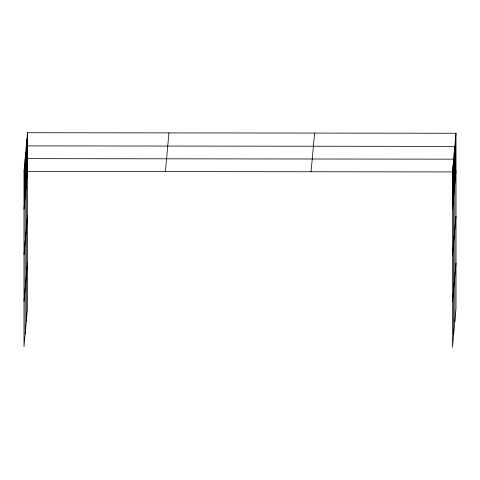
<?xml version="1.0" encoding="UTF-8"?>
<svg xmlns="http://www.w3.org/2000/svg" width="480" height="480" viewBox="0 0 480 480"><rect width="100%" height="100%" fill="white"/><g stroke="black" fill="none" stroke-linecap="round" stroke-linejoin="round"><path stroke-width="0.72" d="M27.522 132.732L27.522 308.07L24 346.752L24 171.414L27.522 132.732L456 133.248L456 308.586L452.478 347.268L452.478 171.93L456 133.248M24 209.07L27.522 170.388M24 254.508L27.522 215.826M24 301.32L27.522 262.638M165.396 171.582L168.924 132.9M311.076 171.756L314.604 133.074M452.478 209.586L456 170.904M452.478 255.024L456 216.336M452.478 301.836L456 263.154M24 171.414L452.478 171.93M455.4 139.824L455.4 177.48M454.8 321.738L454.8 146.4L26.328 145.884L26.328 321.222M454.218 152.778L454.218 190.44M453.636 334.506L453.636 159.162L25.164 158.646L25.164 333.99M453.054 165.546L453.054 203.202M26.928 139.308L26.928 176.964M25.746 152.262L25.746 189.924M24.582 165.03L24.582 202.686"/></g></svg>
